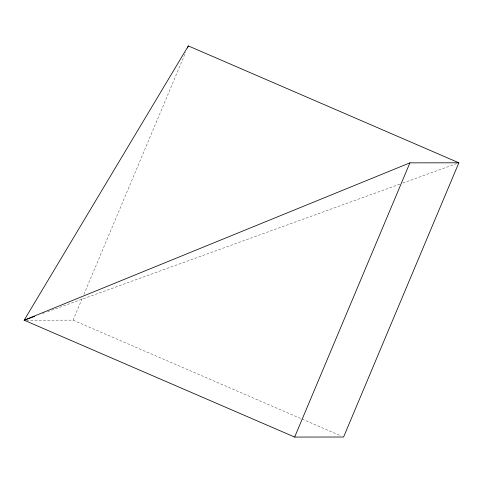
<?xml version="1.0" encoding="UTF-8"?>
<svg xmlns="http://www.w3.org/2000/svg" width="483" height="483" viewBox="0 0 483 483"><rect width="100%" height="100%" fill="white"/><g stroke="black" fill="none" stroke-linecap="round" stroke-linejoin="round"><path stroke-width="0.36" stroke-dasharray="2.42 1.81" d="M26.408 320.199L73.084 320.144L82.424 297.933M83.879 294.461L185.726 52.182M42.589 313.527L44.714 312.755M47.551 311.728L399.99 184.108M402.828 183.081L456.725 163.568M73.084 320.144L340.811 435.817"/><path stroke-width="0.72" d="M187.476 48.016L188.352 45.933L458.85 162.795L343.582 437.012L294.648 437.067L24.15 320.205L188.352 45.933M294.648 437.067L409.916 162.856L458.85 162.795M409.916 162.856L24.15 320.205L34.788 316.353"/></g></svg>
